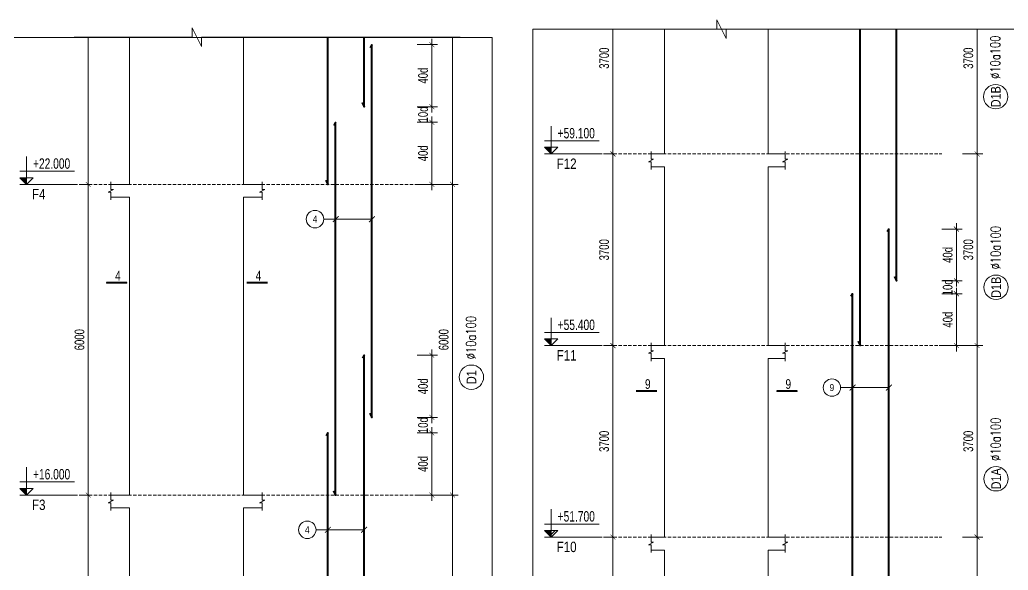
# Model space of a CAD drawing. Header units: millimetres. Extents: x 415878 to 795945, y 85573 to 378758.
# Drawn here: x 685325 to 704398, y 368126 to 378758 of the extents above; entities that cross this region are included whole.
import ezdxf
from ezdxf.enums import TextEntityAlignment as Align
from ezdxf.xclip import XClip

# ---------------------------------------------------------------- set-up
doc = ezdxf.new("R2010")
doc.units = ezdxf.units.MM
doc.linetypes.add('DASHED2', pattern=[9.524999999999999, 6.35, -3.175])
doc.layers.get('0').update_dxf_attribs({"lineweight": 20})
doc.layers.get('Defpoints').update_dxf_attribs({"color": 151, "lineweight": 9})
for name, color, linetype, lineweight in [('NDC_S_ANNO', 7, 'Continuous', 20), ('NDC_S_CONTINUOUS', 3, 'Continuous', 20), ('NDC_S_DIM', 1, 'Continuous', 15), ('NDC_S_ENG TITLE', 3, 'Continuous', 20), ('NDC_S_HATCH MATERIAL', 8, 'Continuous', 13), ('NDC_S_LEADER', 1, 'Continuous', 15), ('NDC_S_REBAR NO.', 7, 'Continuous', 20), ('NDC_S_REBAR NO. BOX', 1, 'Continuous', 9), ('NDC_S_STIRRUP', 4, 'Continuous', 40), ('NDC_S_TEXT SYMBOL', 7, 'Continuous', 20), ('NDC_S_VN TEXT', 7, 'Continuous', 20)]:
    doc.layers.add(name, color=color, linetype=linetype, lineweight=lineweight)
doc.styles.add('NDC_ANNO', font='', dxfattribs={"width": 0.8})
doc.styles.add('NDC_ARIAL', font='arial.ttf', dxfattribs={"width": 0.85})
doc.styles.add('NDC_DIM', font='', dxfattribs={"width": 0.75})
doc.styles.add('NDC_ROMANS', font='romans.shx', dxfattribs={"width": 0.7})
doc.styles.add('NDC_VIE TXT', font='arial.ttf', dxfattribs={"width": 0.8})
doc.styles.get('NDC_ANNO').set_extended_font_data('Dotum')
doc.styles.get('NDC_DIM').set_extended_font_data('Dotum')
doc.dimstyles.new('NDC_dim_75', dxfattribs={"dimscale": 75, "dimtxt": 2.5, "dimasz": 1.5, "dimexe": 1.5, "dimexo": 2.5, "dimgap": 1, "dimtad": 1, "dimdec": 0, "dimzin": 0, "dimdsep": 46, "dimtxsty": 'NDC_DIM', "dimblk": 'DIMMARK', "dimcen": 0.09, "dimdle": 1.2, "dimclrd": 1, "dimclre": 1, "dimclrt": 3, "dimadec": 0, "dimazin": 0, "dimtfac": 1, "dimtdec": 0, "dimtix": 1, "dimtofl": 0, "dimtmove": 0, "dimatfit": 3, "dimfxl": 8, "dimfxlon": 1, "dimtolj": 1, "dimtzin": 0, "dimarcsym": 0})

# ---------------------------------------------------------------- blocks, each defined once
blk = doc.blocks.new('*U25')
at = {"layer": 'NDC_S_ANNO', "color": 0, "linetype": 'ByBlock', "lineweight": -2}
blk.add_line((-4.357142640116527, 0.002997111644365447), (1.000000217026004, 0.002999782974066001), dxfattribs=at)
at = {"layer": 'NDC_S_ANNO', "ltscale": 0.005, "const_width": 0.5}
blk.add_lwpolyline([(1.000000217026004, 0.002999782974066001), (-4.357142640116527, 0.002997111644365447)], dxfattribs=at)
at = {"layer": 'NDC_S_TEXT SYMBOL', "linetype": 'ByBlock', "lineweight": -2, "style": 'NDC_ANNO', "width": 0.8}
blk.add_attdef('DETAIL', text='', height=2.5, dxfattribs=at).set_placement((-0.635006858396082, 1.824862175366434), align=Align.MIDDLE_RIGHT)
blk = doc.blocks.new('*U26')
at = {"layer": 'NDC_S_ANNO', "color": 0, "linetype": 'ByBlock', "lineweight": -2}
blk.add_line((1.000000217026004, 0.002997111644368654), (-4.357142640116527, 0.002999782974062794), dxfattribs=at)
at = {"layer": 'NDC_S_ANNO', "ltscale": 0.005, "const_width": 0.5}
blk.add_lwpolyline([(1.000000217026004, 0.002999782974066001), (-4.357142640116527, 0.002997111644365447)], dxfattribs=at)
at = {"layer": 'NDC_S_TEXT SYMBOL', "linetype": 'ByBlock', "lineweight": -2, "style": 'NDC_ANNO', "width": 0.8}
blk.add_attdef('DETAIL', text='', height=2.5, dxfattribs=at).set_placement((-0.635006858396082, 1.824862175366434), align=Align.MIDDLE_RIGHT)
blk = doc.blocks.new('DIMMARK')
at = {"layer": 'NDC_S_DIM', "color": 1}
blk.add_line((-1.5, 0), (1, 0), dxfattribs=at)
at = {"layer": 'NDC_S_DIM', "color": 2, "const_width": 0.1}
blk.add_lwpolyline([(-0.4242640687119285, -0.4242640687119285), (0.4242640687119285, 0.4242640687119285)], dxfattribs=at)
blk = doc.blocks.new('*D666')
at = {"layer": 'Defpoints', "color": 0, "transparency": 16777216}
for p in [(477507.7895049957, 117329.3984995192), (477726.3942540944, 117329.3984995192), (477726.3942540944, 111329.3984995192)]:
    blk.add_point(p, dxfattribs=at)
at = {"layer": 'NDC_S_HATCH MATERIAL', "color": 1, "lineweight": -2, "transparency": 16777216}
for p, q in [((477538.8942540944, 117329.3984995192), (477395.2895049957, 117329.3984995192)), ((477507.7895049957, 111441.8984995192), (477507.7895049957, 117216.8984995192)), ((477538.8942540944, 111329.3984995192), (477395.2895049957, 111329.3984995192))]:
    blk.add_line(p, q, dxfattribs=at)
at = {"layer": 'NDC_S_HATCH MATERIAL', "color": 1, "lineweight": -2, "transparency": 16777216, "xscale": 112.5, "yscale": 112.5, "zscale": 112.5}
for p, rotation in [((477507.7895049957, 117329.3984995192), 90), ((477507.7895049957, 111329.3984995192), 270)]:
    blk.add_blockref('DIMMARK', p, dxfattribs=dict(at, rotation=rotation))
at = {"layer": 'NDC_S_HATCH MATERIAL', "color": 3, "transparency": 16777216, "insert": (477339.0395049957, 114329.3984995193), "char_height": 187.5, "attachment_point": 5, "rotation": 90, "style": 'NDC_DIM'}
blk.add_mtext('\\A1;6000', dxfattribs=at)
blk = doc.blocks.new('*D667')
at = {"layer": 'Defpoints', "color": 0, "transparency": 16777216}
for p in [(477507.7895049959, 123329.3984995192), (477726.3942540947, 123329.3984995192), (477726.3942540944, 117329.3984995192)]:
    blk.add_point(p, dxfattribs=at)
at = {"layer": 'NDC_S_HATCH MATERIAL', "color": 1, "lineweight": -2, "transparency": 16777216}
for p, q in [((477538.8942540947, 123329.3984995192), (477395.2895049959, 123329.3984995192)), ((477507.7895049959, 117441.8984995192), (477507.7895049959, 123216.8984995192)), ((477538.8942540944, 117329.3984995192), (477395.2895049959, 117329.3984995192))]:
    blk.add_line(p, q, dxfattribs=at)
at = {"layer": 'NDC_S_HATCH MATERIAL', "color": 1, "lineweight": -2, "transparency": 16777216, "xscale": 112.5, "yscale": 112.5, "zscale": 112.5}
for p, rotation in [((477507.7895049959, 123329.3984995192), 90), ((477507.7895049959, 117329.3984995192), 270)]:
    blk.add_blockref('DIMMARK', p, dxfattribs=dict(at, rotation=rotation))
at = {"layer": 'NDC_S_HATCH MATERIAL', "color": 3, "transparency": 16777216, "insert": (477339.0395049959, 120329.3984995193), "char_height": 187.5, "attachment_point": 5, "rotation": 90, "style": 'NDC_DIM'}
blk.add_mtext('\\A1;6000', dxfattribs=at)
blk = doc.blocks.new('*D668')
at = {"layer": 'Defpoints', "color": 0, "transparency": 16777216}
for p in [(477507.7895049962, 131029.3984995191), (477726.3942540949, 131029.3984995191), (477726.3942540947, 123329.3984995192)]:
    blk.add_point(p, dxfattribs=at)
at = {"layer": 'NDC_S_HATCH MATERIAL', "color": 1, "lineweight": -2, "transparency": 16777216}
for p, q in [((477538.8942540949, 131029.3984995191), (477395.2895049962, 131029.3984995191)), ((477507.7895049962, 123441.8984995192), (477507.7895049962, 130916.8984995191)), ((477538.8942540947, 123329.3984995192), (477395.2895049962, 123329.3984995192))]:
    blk.add_line(p, q, dxfattribs=at)
at = {"layer": 'NDC_S_HATCH MATERIAL', "color": 1, "lineweight": -2, "transparency": 16777216, "xscale": 112.5, "yscale": 112.5, "zscale": 112.5}
for p, rotation in [((477507.7895049962, 131029.3984995191), 90), ((477507.7895049962, 123329.3984995192), 270)]:
    blk.add_blockref('DIMMARK', p, dxfattribs=dict(at, rotation=rotation))
at = {"layer": 'NDC_S_HATCH MATERIAL', "color": 3, "transparency": 16777216, "insert": (477339.0395049962, 127179.3984995192), "char_height": 187.5, "attachment_point": 5, "rotation": 90, "style": 'NDC_DIM'}
blk.add_mtext('\\A1;7700', dxfattribs=at)
blk = doc.blocks.new('*D673')
at = {"layer": 'Defpoints', "color": 0, "transparency": 16777216}
for p in [(477507.7895049969, 153029.3984995191), (477739.352542142, 153029.3984995191), (477904.1613285603, 149329.3984995191)]:
    blk.add_point(p, dxfattribs=at)
at = {"layer": 'NDC_S_HATCH MATERIAL', "color": 1, "lineweight": -2, "transparency": 16777216}
for p, q in [((477551.852542142, 153029.3984995191), (477395.2895049969, 153029.3984995191)), ((477507.7895049969, 149441.8984995191), (477507.7895049969, 152916.8984995191)), ((477716.6613285603, 149329.3984995191), (477395.2895049969, 149329.3984995191))]:
    blk.add_line(p, q, dxfattribs=at)
at = {"layer": 'NDC_S_HATCH MATERIAL', "color": 1, "lineweight": -2, "transparency": 16777216, "xscale": 112.5, "yscale": 112.5, "zscale": 112.5}
for p, rotation in [((477507.7895049969, 153029.3984995191), 90), ((477507.7895049969, 149329.3984995191), 270)]:
    blk.add_blockref('DIMMARK', p, dxfattribs=dict(at, rotation=rotation))
at = {"layer": 'NDC_S_HATCH MATERIAL', "color": 3, "transparency": 16777216, "insert": (477339.0395049968, 151179.3984995192), "char_height": 187.5, "attachment_point": 5, "rotation": 90, "style": 'NDC_DIM'}
blk.add_mtext('\\A1;3700', dxfattribs=at)
blk = doc.blocks.new('*D674')
at = {"layer": 'Defpoints', "color": 0, "transparency": 16777216}
for p in [(477507.7895049971, 156729.3984995191), (477739.3525421419, 156729.3984995191), (477739.352542142, 153029.3984995191)]:
    blk.add_point(p, dxfattribs=at)
at = {"layer": 'NDC_S_HATCH MATERIAL', "color": 1, "lineweight": -2, "transparency": 16777216}
for p, q in [((477551.8525421419, 156729.3984995191), (477395.2895049971, 156729.3984995191)), ((477507.7895049971, 153141.8984995191), (477507.7895049971, 156616.8984995191)), ((477551.852542142, 153029.3984995191), (477395.2895049971, 153029.3984995191))]:
    blk.add_line(p, q, dxfattribs=at)
at = {"layer": 'NDC_S_HATCH MATERIAL', "color": 1, "lineweight": -2, "transparency": 16777216, "xscale": 112.5, "yscale": 112.5, "zscale": 112.5}
for p, rotation in [((477507.7895049971, 156729.3984995191), 90), ((477507.7895049971, 153029.3984995191), 270)]:
    blk.add_blockref('DIMMARK', p, dxfattribs=dict(at, rotation=rotation))
at = {"layer": 'NDC_S_HATCH MATERIAL', "color": 3, "transparency": 16777216, "insert": (477339.039504997, 154879.3984995192), "char_height": 187.5, "attachment_point": 5, "rotation": 90, "style": 'NDC_DIM'}
blk.add_mtext('\\A1;3700', dxfattribs=at)
blk = doc.blocks.new('*D675')
at = {"layer": 'Defpoints', "color": 0, "transparency": 16777216}
for p in [(477507.7895049973, 160429.3984995191), (477739.3525421419, 160429.3984995191), (477739.3525421419, 156729.3984995191)]:
    blk.add_point(p, dxfattribs=at)
at = {"layer": 'NDC_S_HATCH MATERIAL', "color": 1, "lineweight": -2, "transparency": 16777216}
for p, q in [((477551.8525421419, 160429.3984995191), (477395.2895049973, 160429.3984995191)), ((477507.7895049973, 156841.8984995191), (477507.7895049973, 160316.8984995191)), ((477551.8525421419, 156729.3984995191), (477395.2895049973, 156729.3984995191))]:
    blk.add_line(p, q, dxfattribs=at)
at = {"layer": 'NDC_S_HATCH MATERIAL', "color": 1, "lineweight": -2, "transparency": 16777216, "xscale": 112.5, "yscale": 112.5, "zscale": 112.5}
for p, rotation in [((477507.7895049973, 160429.3984995191), 90), ((477507.7895049973, 156729.3984995191), 270)]:
    blk.add_blockref('DIMMARK', p, dxfattribs=dict(at, rotation=rotation))
at = {"layer": 'NDC_S_HATCH MATERIAL', "color": 3, "transparency": 16777216, "insert": (477339.0395049973, 158579.3984995192), "char_height": 187.5, "attachment_point": 5, "rotation": 90, "style": 'NDC_DIM'}
blk.add_mtext('\\A1;3700', dxfattribs=at)
blk = doc.blocks.new('*D676')
at = {"layer": 'Defpoints', "color": 0, "transparency": 16777216}
for p in [(477507.7895049975, 164129.3984995191), (477739.3525421419, 164129.3984995191), (477739.3525421419, 160429.3984995191)]:
    blk.add_point(p, dxfattribs=at)
at = {"layer": 'NDC_S_HATCH MATERIAL', "color": 1, "lineweight": -2, "transparency": 16777216}
for p, q in [((477551.8525421419, 164129.3984995191), (477395.2895049975, 164129.3984995191)), ((477507.7895049975, 160541.8984995191), (477507.7895049975, 164016.8984995191)), ((477551.8525421419, 160429.3984995191), (477395.2895049975, 160429.3984995191))]:
    blk.add_line(p, q, dxfattribs=at)
at = {"layer": 'NDC_S_HATCH MATERIAL', "color": 1, "lineweight": -2, "transparency": 16777216, "xscale": 112.5, "yscale": 112.5, "zscale": 112.5}
for p, rotation in [((477507.7895049975, 164129.3984995191), 90), ((477507.7895049975, 160429.3984995191), 270)]:
    blk.add_blockref('DIMMARK', p, dxfattribs=dict(at, rotation=rotation))
at = {"layer": 'NDC_S_HATCH MATERIAL', "color": 3, "transparency": 16777216, "insert": (477339.0395049975, 162279.3984995192), "char_height": 187.5, "attachment_point": 5, "rotation": 90, "style": 'NDC_DIM'}
blk.add_mtext('\\A1;3700', dxfattribs=at)
blk = doc.blocks.new('*D710')
at = {"layer": 'Defpoints', "color": 0, "transparency": 16777216}
for p in [(480502.9054952622, 118529.3984995189), (484136.9681330851, 118529.3984995189), (480502.9054952622, 117329.3984995189)]:
    blk.add_point(p, dxfattribs=at)
at = {"layer": 'NDC_S_HATCH MATERIAL', "color": 1, "lineweight": -2, "transparency": 16777216}
for p, q in [((483855.7181330851, 118529.3984995189), (484249.4681330851, 118529.3984995189)), ((484136.9681330851, 117441.8984995189), (484136.9681330851, 118416.8984995189)), ((483855.7181330851, 117329.3984995189), (484249.4681330851, 117329.3984995189))]:
    blk.add_line(p, q, dxfattribs=at)
at = {"layer": 'NDC_S_HATCH MATERIAL', "color": 1, "lineweight": -2, "transparency": 16777216, "xscale": 112.5, "yscale": 112.5, "zscale": 112.5}
for p, rotation in [((484136.9681330851, 118529.3984995189), 90), ((484136.9681330851, 117329.3984995189), 270)]:
    blk.add_blockref('DIMMARK', p, dxfattribs=dict(at, rotation=rotation))
at = {"layer": 'NDC_S_HATCH MATERIAL', "color": 3, "transparency": 16777216, "insert": (483968.2181330851, 117929.398499519), "char_height": 187.5, "attachment_point": 5, "rotation": 90, "style": 'NDC_DIM'}
blk.add_mtext('\\A1;\\A1;40d', dxfattribs=at)
blk = doc.blocks.new('*D711')
at = {"layer": 'Defpoints', "color": 0, "transparency": 16777216}
for p in [(480502.9054952622, 118829.3984995189), (484136.9681330853, 118829.3984995189), (480502.9054952622, 118529.3984995189)]:
    blk.add_point(p, dxfattribs=at)
at = {"layer": 'NDC_S_HATCH MATERIAL', "color": 1, "lineweight": -2, "transparency": 16777216}
for p, q in [((484136.9681330853, 118941.8984995189), (484136.9681330853, 119054.3984995189)), ((483855.7181330853, 118829.3984995189), (484249.4681330853, 118829.3984995189)), ((483855.7181330853, 118529.3984995189), (484249.4681330853, 118529.3984995189)), ((484136.9681330853, 118416.8984995189), (484136.9681330853, 118304.3984995189))]:
    blk.add_line(p, q, dxfattribs=at)
at = {"layer": 'NDC_S_HATCH MATERIAL', "color": 1, "lineweight": -2, "transparency": 16777216, "xscale": 112.5, "yscale": 112.5, "zscale": 112.5}
for p, rotation in [((484136.9681330853, 118829.3984995189), 270), ((484136.9681330853, 118529.3984995189), 90)]:
    blk.add_blockref('DIMMARK', p, dxfattribs=dict(at, rotation=rotation))
at = {"layer": 'NDC_S_HATCH MATERIAL', "color": 3, "transparency": 16777216, "insert": (483968.2181330853, 118679.398499519), "char_height": 187.5, "attachment_point": 5, "rotation": 90, "style": 'NDC_DIM'}
blk.add_mtext('\\A1;\\A1;10d', dxfattribs=at)
blk = doc.blocks.new('*D712')
at = {"layer": 'Defpoints', "color": 0, "transparency": 16777216}
for p in [(480502.9054952622, 120029.3984995189), (484136.9681330856, 120029.3984995189), (480502.9054952622, 118829.3984995189)]:
    blk.add_point(p, dxfattribs=at)
at = {"layer": 'NDC_S_HATCH MATERIAL', "color": 1, "lineweight": -2, "transparency": 16777216}
for p, q in [((483855.7181330856, 120029.3984995189), (484249.4681330856, 120029.3984995189)), ((484136.9681330856, 118941.8984995189), (484136.9681330856, 119916.8984995189)), ((483855.7181330856, 118829.3984995189), (484249.4681330856, 118829.3984995189))]:
    blk.add_line(p, q, dxfattribs=at)
at = {"layer": 'NDC_S_HATCH MATERIAL', "color": 1, "lineweight": -2, "transparency": 16777216, "xscale": 112.5, "yscale": 112.5, "zscale": 112.5}
for p, rotation in [((484136.9681330856, 120029.3984995189), 90), ((484136.9681330856, 118829.3984995189), 270)]:
    blk.add_blockref('DIMMARK', p, dxfattribs=dict(at, rotation=rotation))
at = {"layer": 'NDC_S_HATCH MATERIAL', "color": 3, "transparency": 16777216, "insert": (483968.2181330856, 119429.398499519), "char_height": 187.5, "attachment_point": 5, "rotation": 90, "style": 'NDC_DIM'}
blk.add_mtext('\\A1;\\A1;40d', dxfattribs=at)
blk = doc.blocks.new('*D713')
at = {"layer": 'Defpoints', "color": 0, "transparency": 16777216}
for p in [(480502.9054952622, 124529.3984995189), (484136.968133086, 124529.3984995189), (480502.9054952622, 123329.3984995191)]:
    blk.add_point(p, dxfattribs=at)
at = {"layer": 'NDC_S_HATCH MATERIAL', "color": 1, "lineweight": -2, "transparency": 16777216}
for p, q in [((483855.718133086, 124529.3984995189), (484249.468133086, 124529.3984995189)), ((484136.968133086, 123441.8984995191), (484136.968133086, 124416.8984995189)), ((483855.718133086, 123329.3984995191), (484249.468133086, 123329.3984995191))]:
    blk.add_line(p, q, dxfattribs=at)
at = {"layer": 'NDC_S_HATCH MATERIAL', "color": 1, "lineweight": -2, "transparency": 16777216, "xscale": 112.5, "yscale": 112.5, "zscale": 112.5}
for p, rotation in [((484136.968133086, 124529.3984995189), 90), ((484136.968133086, 123329.3984995191), 270)]:
    blk.add_blockref('DIMMARK', p, dxfattribs=dict(at, rotation=rotation))
at = {"layer": 'NDC_S_HATCH MATERIAL', "color": 3, "transparency": 16777216, "insert": (483968.218133086, 123929.3984995191), "char_height": 187.5, "attachment_point": 5, "rotation": 90, "style": 'NDC_DIM'}
blk.add_mtext('\\A1;\\A1;40d', dxfattribs=at)
blk = doc.blocks.new('*D714')
at = {"layer": 'Defpoints', "color": 0, "transparency": 16777216}
for p in [(480502.9054952622, 124829.3984995189), (484136.9681330863, 124829.3984995189), (480502.9054952622, 124529.3984995189)]:
    blk.add_point(p, dxfattribs=at)
at = {"layer": 'NDC_S_HATCH MATERIAL', "color": 1, "lineweight": -2, "transparency": 16777216}
for p, q in [((484136.9681330863, 124941.8984995189), (484136.9681330863, 125054.3984995189)), ((483855.7181330863, 124829.3984995189), (484249.4681330863, 124829.3984995189)), ((483855.7181330863, 124529.3984995189), (484249.4681330863, 124529.3984995189)), ((484136.9681330863, 124416.8984995189), (484136.9681330863, 124304.3984995189))]:
    blk.add_line(p, q, dxfattribs=at)
at = {"layer": 'NDC_S_HATCH MATERIAL', "color": 1, "lineweight": -2, "transparency": 16777216, "xscale": 112.5, "yscale": 112.5, "zscale": 112.5}
for p, rotation in [((484136.9681330863, 124829.3984995189), 270), ((484136.9681330863, 124529.3984995189), 90)]:
    blk.add_blockref('DIMMARK', p, dxfattribs=dict(at, rotation=rotation))
at = {"layer": 'NDC_S_HATCH MATERIAL', "color": 3, "transparency": 16777216, "insert": (483968.2181330863, 124679.398499519), "char_height": 187.5, "attachment_point": 5, "rotation": 90, "style": 'NDC_DIM'}
blk.add_mtext('\\A1;\\A1;10d', dxfattribs=at)
blk = doc.blocks.new('*D715')
at = {"layer": 'Defpoints', "color": 0, "transparency": 16777216}
for p in [(480502.9054952622, 126029.3984995189), (484136.9681330865, 126029.3984995189), (480502.9054952622, 124829.3984995189)]:
    blk.add_point(p, dxfattribs=at)
at = {"layer": 'NDC_S_HATCH MATERIAL', "color": 1, "lineweight": -2, "transparency": 16777216}
for p, q in [((483855.7181330865, 126029.3984995189), (484249.4681330865, 126029.3984995189)), ((484136.9681330865, 124941.8984995189), (484136.9681330865, 125916.8984995189)), ((483855.7181330865, 124829.3984995189), (484249.4681330865, 124829.3984995189))]:
    blk.add_line(p, q, dxfattribs=at)
at = {"layer": 'NDC_S_HATCH MATERIAL', "color": 1, "lineweight": -2, "transparency": 16777216, "xscale": 112.5, "yscale": 112.5, "zscale": 112.5}
for p, rotation in [((484136.9681330865, 126029.3984995189), 90), ((484136.9681330865, 124829.3984995189), 270)]:
    blk.add_blockref('DIMMARK', p, dxfattribs=dict(at, rotation=rotation))
at = {"layer": 'NDC_S_HATCH MATERIAL', "color": 3, "transparency": 16777216, "insert": (483968.2181330865, 125429.398499519), "char_height": 187.5, "attachment_point": 5, "rotation": 90, "style": 'NDC_DIM'}
blk.add_mtext('\\A1;\\A1;40d', dxfattribs=at)
blk = doc.blocks.new('*D731')
at = {"layer": 'Defpoints', "color": 0, "transparency": 16777216}
for p in [(480502.9054952622, 157729.3984995189), (484136.9681330912, 157729.3984995189), (480502.9054952622, 156729.3984995191)]:
    blk.add_point(p, dxfattribs=at)
at = {"layer": 'NDC_S_HATCH MATERIAL', "color": 1, "lineweight": -2, "transparency": 16777216}
for p, q in [((483855.7181330912, 157729.3984995189), (484249.4681330912, 157729.3984995189)), ((484136.9681330912, 156841.8984995191), (484136.9681330912, 157616.8984995189)), ((483855.7181330912, 156729.3984995191), (484249.4681330912, 156729.3984995191))]:
    blk.add_line(p, q, dxfattribs=at)
at = {"layer": 'NDC_S_HATCH MATERIAL', "color": 1, "lineweight": -2, "transparency": 16777216, "xscale": 112.5, "yscale": 112.5, "zscale": 112.5}
for p, rotation in [((484136.9681330912, 157729.3984995189), 90), ((484136.9681330912, 156729.3984995191), 270)]:
    blk.add_blockref('DIMMARK', p, dxfattribs=dict(at, rotation=rotation))
at = {"layer": 'NDC_S_HATCH MATERIAL', "color": 3, "transparency": 16777216, "insert": (483968.2181330911, 157229.3984995191), "char_height": 187.5, "attachment_point": 5, "rotation": 90, "style": 'NDC_DIM'}
blk.add_mtext('\\A1;\\A1;40d', dxfattribs=at)
blk = doc.blocks.new('*D732')
at = {"layer": 'Defpoints', "color": 0, "transparency": 16777216}
for p in [(480502.9054952622, 157979.3984995189), (484136.9681330916, 157979.3984995189), (480502.9054952622, 157729.3984995189)]:
    blk.add_point(p, dxfattribs=at)
at = {"layer": 'NDC_S_HATCH MATERIAL', "color": 1, "lineweight": -2, "transparency": 16777216}
for p, q in [((484136.9681330916, 158091.8984995189), (484136.9681330916, 158204.3984995189)), ((483855.7181330916, 157979.3984995189), (484249.4681330916, 157979.3984995189)), ((483855.7181330916, 157729.3984995189), (484249.4681330916, 157729.3984995189)), ((484136.9681330916, 157616.8984995189), (484136.9681330916, 157504.3984995189))]:
    blk.add_line(p, q, dxfattribs=at)
at = {"layer": 'NDC_S_HATCH MATERIAL', "color": 1, "lineweight": -2, "transparency": 16777216, "xscale": 112.5, "yscale": 112.5, "zscale": 112.5}
for p, rotation in [((484136.9681330916, 157979.3984995189), 270), ((484136.9681330916, 157729.3984995189), 90)]:
    blk.add_blockref('DIMMARK', p, dxfattribs=dict(at, rotation=rotation))
at = {"layer": 'NDC_S_HATCH MATERIAL', "color": 3, "transparency": 16777216, "insert": (483968.2181330916, 157854.398499519), "char_height": 187.5, "attachment_point": 5, "rotation": 90, "style": 'NDC_DIM'}
blk.add_mtext('\\A1;\\A1;10d', dxfattribs=at)
blk = doc.blocks.new('*D733')
at = {"layer": 'Defpoints', "color": 0, "transparency": 16777216}
for p in [(480502.9054952622, 158979.3984995189), (484136.9681330921, 158979.3984995189), (480502.9054952622, 157979.3984995189)]:
    blk.add_point(p, dxfattribs=at)
at = {"layer": 'NDC_S_HATCH MATERIAL', "color": 1, "lineweight": -2, "transparency": 16777216}
for p, q in [((483855.7181330921, 158979.3984995189), (484249.4681330921, 158979.3984995189)), ((484136.9681330921, 158091.8984995189), (484136.9681330921, 158866.8984995189)), ((483855.7181330921, 157979.3984995189), (484249.4681330921, 157979.3984995189))]:
    blk.add_line(p, q, dxfattribs=at)
at = {"layer": 'NDC_S_HATCH MATERIAL', "color": 1, "lineweight": -2, "transparency": 16777216, "xscale": 112.5, "yscale": 112.5, "zscale": 112.5}
for p, rotation in [((484136.9681330921, 158979.3984995189), 90), ((484136.9681330921, 157979.3984995189), 270)]:
    blk.add_blockref('DIMMARK', p, dxfattribs=dict(at, rotation=rotation))
at = {"layer": 'NDC_S_HATCH MATERIAL', "color": 3, "transparency": 16777216, "insert": (483968.218133092, 158479.398499519), "char_height": 187.5, "attachment_point": 5, "rotation": 90, "style": 'NDC_DIM'}
blk.add_mtext('\\A1;\\A1;40d', dxfattribs=at)
blk = doc.blocks.new('*D771')
at = {"layer": 'Defpoints', "color": 0, "transparency": 16777216}
for p in [(480502.9054952622, 117329.3984995191), (484535.3505426085, 117329.3984995191), (480502.9054952622, 111329.3984995192)]:
    blk.add_point(p, dxfattribs=at)
at = {"layer": 'NDC_S_VN TEXT', "color": 1, "lineweight": -2, "transparency": 16777216}
for p, q in [((484254.1005426085, 117329.3984995191), (484647.8505426085, 117329.3984995191)), ((484535.3505426085, 111441.8984995192), (484535.3505426085, 117216.8984995191)), ((484254.1005426085, 111329.3984995192), (484647.8505426085, 111329.3984995192))]:
    blk.add_line(p, q, dxfattribs=at)
at = {"layer": 'NDC_S_VN TEXT', "color": 1, "lineweight": -2, "transparency": 16777216, "xscale": 112.5, "yscale": 112.5, "zscale": 112.5}
for p, rotation in [((484535.3505426085, 117329.3984995191), 90), ((484535.3505426085, 111329.3984995192), 270)]:
    blk.add_blockref('DIMMARK', p, dxfattribs=dict(at, rotation=rotation))
at = {"layer": 'NDC_S_VN TEXT', "color": 3, "transparency": 16777216, "insert": (484366.6005426085, 114329.3984995192), "char_height": 187.5, "attachment_point": 5, "rotation": 90, "style": 'NDC_DIM'}
blk.add_mtext('\\A1;6000', dxfattribs=at)
blk = doc.blocks.new('*D772')
at = {"layer": 'Defpoints', "color": 0, "transparency": 16777216}
for p in [(480502.9054952622, 123329.3984995191), (484535.3505426088, 123329.3984995191), (480502.9054952622, 117329.3984995191)]:
    blk.add_point(p, dxfattribs=at)
at = {"layer": 'NDC_S_VN TEXT', "color": 1, "lineweight": -2, "transparency": 16777216}
for p, q in [((484254.1005426088, 123329.3984995191), (484647.8505426088, 123329.3984995191)), ((484535.3505426088, 117441.8984995191), (484535.3505426088, 123216.8984995191)), ((484254.1005426088, 117329.3984995191), (484647.8505426088, 117329.3984995191))]:
    blk.add_line(p, q, dxfattribs=at)
at = {"layer": 'NDC_S_VN TEXT', "color": 1, "lineweight": -2, "transparency": 16777216, "xscale": 112.5, "yscale": 112.5, "zscale": 112.5}
for p, rotation in [((484535.3505426088, 123329.3984995191), 90), ((484535.3505426088, 117329.3984995191), 270)]:
    blk.add_blockref('DIMMARK', p, dxfattribs=dict(at, rotation=rotation))
at = {"layer": 'NDC_S_VN TEXT', "color": 3, "transparency": 16777216, "insert": (484366.6005426088, 120329.3984995191), "char_height": 187.5, "attachment_point": 5, "rotation": 90, "style": 'NDC_DIM'}
blk.add_mtext('\\A1;6000', dxfattribs=at)
blk = doc.blocks.new('*D773')
at = {"layer": 'Defpoints', "color": 0, "transparency": 16777216}
for p in [(480502.9054952622, 131029.3984995191), (484535.350542609, 131029.3984995191), (480502.9054952622, 123329.3984995191)]:
    blk.add_point(p, dxfattribs=at)
at = {"layer": 'NDC_S_VN TEXT', "color": 1, "lineweight": -2, "transparency": 16777216}
for p, q in [((484254.100542609, 131029.3984995191), (484647.850542609, 131029.3984995191)), ((484535.350542609, 123441.8984995191), (484535.350542609, 130916.8984995191)), ((484254.100542609, 123329.3984995191), (484647.850542609, 123329.3984995191))]:
    blk.add_line(p, q, dxfattribs=at)
at = {"layer": 'NDC_S_VN TEXT', "color": 1, "lineweight": -2, "transparency": 16777216, "xscale": 112.5, "yscale": 112.5, "zscale": 112.5}
for p, rotation in [((484535.350542609, 131029.3984995191), 90), ((484535.350542609, 123329.3984995191), 270)]:
    blk.add_blockref('DIMMARK', p, dxfattribs=dict(at, rotation=rotation))
at = {"layer": 'NDC_S_VN TEXT', "color": 3, "transparency": 16777216, "insert": (484366.600542609, 127179.3984995191), "char_height": 187.5, "attachment_point": 5, "rotation": 90, "style": 'NDC_DIM'}
blk.add_mtext('\\A1;7700', dxfattribs=at)
blk = doc.blocks.new('*D778')
at = {"layer": 'Defpoints', "color": 0, "transparency": 16777216}
for p in [(480502.9054952622, 153029.3984995191), (484535.3505426102, 153029.3984995191), (480502.9054952622, 149329.3984995191)]:
    blk.add_point(p, dxfattribs=at)
at = {"layer": 'NDC_S_VN TEXT', "color": 1, "lineweight": -2, "transparency": 16777216}
for p, q in [((484254.1005426102, 153029.3984995191), (484647.8505426102, 153029.3984995191)), ((484535.3505426102, 149441.8984995191), (484535.3505426102, 152916.8984995191)), ((484254.1005426102, 149329.3984995191), (484647.8505426102, 149329.3984995191))]:
    blk.add_line(p, q, dxfattribs=at)
at = {"layer": 'NDC_S_VN TEXT', "color": 1, "lineweight": -2, "transparency": 16777216, "xscale": 112.5, "yscale": 112.5, "zscale": 112.5}
for p, rotation in [((484535.3505426102, 153029.3984995191), 90), ((484535.3505426102, 149329.3984995191), 270)]:
    blk.add_blockref('DIMMARK', p, dxfattribs=dict(at, rotation=rotation))
at = {"layer": 'NDC_S_VN TEXT', "color": 3, "transparency": 16777216, "insert": (484366.6005426101, 151179.3984995192), "char_height": 187.5, "attachment_point": 5, "rotation": 90, "style": 'NDC_DIM'}
blk.add_mtext('\\A1;3700', dxfattribs=at)
blk = doc.blocks.new('*D779')
at = {"layer": 'Defpoints', "color": 0, "transparency": 16777216}
for p in [(480502.9054952622, 156729.3984995191), (484535.3505426104, 156729.3984995191), (480502.9054952622, 153029.3984995191)]:
    blk.add_point(p, dxfattribs=at)
at = {"layer": 'NDC_S_VN TEXT', "color": 1, "lineweight": -2, "transparency": 16777216}
for p, q in [((484254.1005426104, 156729.3984995191), (484647.8505426104, 156729.3984995191)), ((484535.3505426104, 153141.8984995191), (484535.3505426104, 156616.8984995191)), ((484254.1005426104, 153029.3984995191), (484647.8505426104, 153029.3984995191))]:
    blk.add_line(p, q, dxfattribs=at)
at = {"layer": 'NDC_S_VN TEXT', "color": 1, "lineweight": -2, "transparency": 16777216, "xscale": 112.5, "yscale": 112.5, "zscale": 112.5}
for p, rotation in [((484535.3505426104, 156729.3984995191), 90), ((484535.3505426104, 153029.3984995191), 270)]:
    blk.add_blockref('DIMMARK', p, dxfattribs=dict(at, rotation=rotation))
at = {"layer": 'NDC_S_VN TEXT', "color": 3, "transparency": 16777216, "insert": (484366.6005426103, 154879.3984995192), "char_height": 187.5, "attachment_point": 5, "rotation": 90, "style": 'NDC_DIM'}
blk.add_mtext('\\A1;3700', dxfattribs=at)
blk = doc.blocks.new('*D780')
at = {"layer": 'Defpoints', "color": 0, "transparency": 16777216}
for p in [(480502.9054952622, 160429.3984995192), (484535.3505426106, 160429.3984995192), (480502.9054952622, 156729.3984995191)]:
    blk.add_point(p, dxfattribs=at)
at = {"layer": 'NDC_S_VN TEXT', "color": 1, "lineweight": -2, "transparency": 16777216}
for p, q in [((484254.1005426106, 160429.3984995192), (484647.8505426106, 160429.3984995192)), ((484535.3505426106, 156841.8984995191), (484535.3505426106, 160316.8984995192)), ((484254.1005426106, 156729.3984995191), (484647.8505426106, 156729.3984995191))]:
    blk.add_line(p, q, dxfattribs=at)
at = {"layer": 'NDC_S_VN TEXT', "color": 1, "lineweight": -2, "transparency": 16777216, "xscale": 112.5, "yscale": 112.5, "zscale": 112.5}
for p, rotation in [((484535.3505426106, 160429.3984995192), 90), ((484535.3505426106, 156729.3984995191), 270)]:
    blk.add_blockref('DIMMARK', p, dxfattribs=dict(at, rotation=rotation))
at = {"layer": 'NDC_S_VN TEXT', "color": 3, "transparency": 16777216, "insert": (484366.6005426106, 158579.3984995192), "char_height": 187.5, "attachment_point": 5, "rotation": 90, "style": 'NDC_DIM'}
blk.add_mtext('\\A1;3700', dxfattribs=at)
blk = doc.blocks.new('*D781')
at = {"layer": 'Defpoints', "color": 0, "transparency": 16777216}
for p in [(480502.9054952622, 164129.3984995191), (484535.3505426109, 164129.3984995191), (480502.9054952622, 160429.3984995192)]:
    blk.add_point(p, dxfattribs=at)
at = {"layer": 'NDC_S_VN TEXT', "color": 1, "lineweight": -2, "transparency": 16777216}
for p, q in [((484254.1005426109, 164129.3984995191), (484647.8505426109, 164129.3984995191)), ((484535.3505426109, 160541.8984995192), (484535.3505426109, 164016.8984995191)), ((484254.1005426109, 160429.3984995192), (484647.8505426109, 160429.3984995192))]:
    blk.add_line(p, q, dxfattribs=at)
at = {"layer": 'NDC_S_VN TEXT', "color": 1, "lineweight": -2, "transparency": 16777216, "xscale": 112.5, "yscale": 112.5, "zscale": 112.5}
for p, rotation in [((484535.3505426109, 164129.3984995191), 90), ((484535.3505426109, 160429.3984995192), 270)]:
    blk.add_blockref('DIMMARK', p, dxfattribs=dict(at, rotation=rotation))
at = {"layer": 'NDC_S_VN TEXT', "color": 3, "transparency": 16777216, "insert": (484366.6005426108, 162279.3984995192), "char_height": 187.5, "attachment_point": 5, "rotation": 90, "style": 'NDC_DIM'}
blk.add_mtext('\\A1;3700', dxfattribs=at)
blk = doc.blocks.new('CD')
at = {"layer": 'NDC_S_ANNO'}
blk.add_hatch(color=3, dxfattribs=at).paths.add_polyline_path([(5.820766091346741e-10, 159.6954857552046), (-161.2010908627417, 159.6954857552046), (5.820766091346741e-10, -5.529727786779404e-10)])
at = {"layer": 'NDC_S_ANNO', "ltscale": 50}
h = blk.add_hatch(dxfattribs=at)
h.set_pattern_fill('ANSI31', color=256, scale=140.6250541793833, style=0)
h.set_pattern_definition([(45, (5.820766091346741e-10, 0), (-315.7122508925224, 315.7122508925224), [])])
h.paths.add_polyline_path([(5.820766091346741e-10, 159.6954857552046), (5.820766091346741e-10, -5.529727786779404e-10), (161.2010908930097, 159.6954857552046)])
for p, q in [((-159.2704896852956, 314.0833880473947), (1146.947077315999, 314.0833880473947)), ((1156.125648126763, 0), (-163.8695725132129, 0))]:
    blk.add_line(p, q, dxfattribs=at)
for points in [[(5.820766091346741e-10, 669.4950748638657), (5.820766091346741e-10, -5.529727786779404e-10)], [(5.820766091346741e-10, -5.529727786779404e-10), (-161.2010908627417, 159.6954857552046), (5.820766091346741e-10, 159.6954857552046)], [(5.820766091346741e-10, -5.529727786779404e-10), (161.2010908930097, 159.6954857552046), (5.820766091346741e-10, 159.6954857552046)]]:
    blk.add_lwpolyline(points, dxfattribs=at)
at = {"layer": 'NDC_S_TEXT SYMBOL', "color": 3, "style": 'NDC_DIM', "width": 0.7}
blk.add_attdef('COT', (153.9534816145897, 374.6377722059842), '', height=250, dxfattribs=at)
blk = doc.blocks.new('MATDUNGCOTC5')
at = {"layer": 'NDC_S_CONTINUOUS'}
for points in [[(478242.9054952622, 160429.3984995191), (478502.9054952622, 160429.3984995191), (478502.9054952622, 163879.3984995191), (478242.9054952622, 163879.3984995191)], [(480832.9054952622, 160429.3984995191), (480502.9054952622, 160429.3984995191), (480502.9054952622, 163879.3984995191), (480832.9054952622, 163879.3984995191)], [(478242.9054952622, 156729.3984995191), (478502.9054952622, 156729.3984995191), (478502.9054952622, 160179.3984995191), (478242.9054952622, 160179.3984995191)], [(480832.9054952622, 156729.3984995191), (480502.9054952622, 156729.3984995191), (480502.9054952622, 160179.3984995191), (480832.9054952622, 160179.3984995191)], [(478242.9054952622, 153029.3984995191), (478502.9054952622, 153029.3984995191), (478502.9054952622, 156479.3984995191), (478242.9054952622, 156479.3984995191)], [(480832.9054952622, 153029.3984995191), (480502.9054952622, 153029.3984995191), (480502.9054952622, 156479.3984995191), (480832.9054952622, 156479.3984995191)], [(478242.9054952622, 149329.3984995191), (478502.9054952622, 149329.3984995191), (478502.9054952622, 152779.3984995191), (478242.9054952622, 152779.3984995191)], [(480962.9054952622, 149329.3984995191), (480502.9054952622, 149329.3984995191), (480502.9054952622, 152779.3984995191), (480832.9054952622, 152779.3984995191)], [(477942.9054952622, 123329.3984995191), (478302.9054952622, 123329.3984995191), (478302.9054952622, 130779.3984995191), (478042.9054952622, 130779.3984995191)], [(480862.9054952622, 123329.3984995191), (480502.9054952622, 123329.3984995191), (480502.9054952622, 130779.3984995191), (480862.9054952622, 130779.3984995191)], [(477942.9054952622, 117329.3984995191), (478302.9054952622, 117329.3984995191), (478302.9054952622, 123079.3984995191), (477942.9054952622, 123079.3984995191)], [(480862.9054952622, 117329.3984995191), (480502.9054952622, 117329.3984995191), (480502.9054952622, 123079.3984995191), (480862.9054952622, 123079.3984995191)], [(477942.9054952622, 111329.3984995191), (478302.9054952622, 111329.3984995191), (478302.9054952622, 117079.3984995191), (477942.9054952622, 117079.3984995191)], [(480862.9054952622, 111329.3984995191), (480502.9054952622, 111329.3984995191), (480502.9054952622, 117079.3984995191), (480862.9054952622, 117079.3984995191)]]:
    blk.add_lwpolyline(points, dxfattribs=at)
at = {"layer": 'NDC_S_DIM', "ltscale": 40}
for points in [[(478242.9054952622, 160129.3984995191), (478242.9054952622, 160279.3984995191), (478192.9054952622, 160279.3984995191), (478292.9054952622, 160329.3984995191), (478242.9054952622, 160329.3984995191), (478242.9054952622, 160479.3984995191)], [(480832.9054952622, 160129.3984995191), (480832.9054952622, 160279.3984995191), (480782.9054952622, 160279.3984995191), (480882.9054952622, 160329.3984995191), (480832.9054952622, 160329.3984995191), (480832.9054952622, 160479.3984995191)], [(478242.9054952622, 156429.3984995191), (478242.9054952622, 156579.3984995191), (478192.9054952622, 156579.3984995191), (478292.9054952622, 156629.3984995191), (478242.9054952622, 156629.3984995191), (478242.9054952622, 156779.3984995191)], [(480832.9054952622, 156429.3984995191), (480832.9054952622, 156579.3984995191), (480782.9054952622, 156579.3984995191), (480882.9054952622, 156629.3984995191), (480832.9054952622, 156629.3984995191), (480832.9054952622, 156779.3984995191)], [(478242.9054952622, 152729.3984995191), (478242.9054952622, 152879.3984995191), (478192.9054952622, 152879.3984995191), (478292.9054952622, 152929.3984995191), (478242.9054952622, 152929.3984995191), (478242.9054952622, 153079.3984995191)], [(480832.9054952622, 152729.3984995191), (480832.9054952622, 152879.3984995191), (480782.9054952622, 152879.3984995191), (480882.9054952622, 152929.3984995191), (480832.9054952622, 152929.3984995191), (480832.9054952622, 153079.3984995191)], [(477942.9054952622, 123029.3984995191), (477942.9054952622, 123179.3984995191), (477892.9054952622, 123179.3984995191), (477992.9054952622, 123229.3984995191), (477942.9054952622, 123229.3984995191), (477942.9054952622, 123379.3984995191)], [(480862.9054952622, 123029.3984995191), (480862.9054952622, 123179.3984995191), (480812.9054952622, 123179.3984995191), (480912.9054952622, 123229.3984995191), (480862.9054952622, 123229.3984995191), (480862.9054952622, 123379.3984995191)], [(477942.9054952622, 117029.3984995191), (477942.9054952622, 117179.3984995191), (477892.9054952622, 117179.3984995191), (477992.9054952622, 117229.3984995191), (477942.9054952622, 117229.3984995191), (477942.9054952622, 117379.3984995191)], [(480862.9054952622, 117029.3984995191), (480862.9054952622, 117179.3984995191), (480812.9054952622, 117179.3984995191), (480912.9054952622, 117229.3984995191), (480862.9054952622, 117229.3984995191), (480862.9054952622, 117379.3984995191)]]:
    blk.add_lwpolyline(points, dxfattribs=at)
at = {"layer": 'NDC_S_HATCH MATERIAL', "linetype": 'DASHED2', "ltscale": 10}
for p, q in [((476186.2351382691, 160429.3984995191), (483855.7181330998, 160429.3984995191)), ((476186.2351382691, 156729.3984995191), (483855.7181330998, 156729.3984995191)), ((476186.2351382691, 153029.3984995191), (483855.7181330998, 153029.3984995191)), ((476186.2351382691, 123329.3984995192), (483855.7181330998, 123329.398499519)), ((476186.2351382691, 117329.3984995192), (483855.7181330998, 117329.398499519))]:
    blk.add_line(p, q, dxfattribs=at)
at = {"layer": 'NDC_S_LEADER', "ltscale": 0.005}
for centre in [(481733.607473205, 155917.4424626149), (481883.6074732025, 122658.3267508286), (481733.6074732004, 116658.3267508286)]:
    blk.add_circle(centre, 168.749999999483, dxfattribs=at)
at = {"layer": 'NDC_S_REBAR NO. BOX'}
for centre in [(484894.1928543417, 161535.3379536528), (484901.0757702933, 157855.5763106492), (484901.0757702931, 154155.5763106491), (484901.0757702915, 119605.5763106491)]:
    blk.add_circle(centre, 234.8327636705481, dxfattribs=at)
at = {"layer": 'NDC_S_STIRRUP'}
for points in [[(482941.5425903337, 158062.8430402889), (482981.5425903337, 157979.3984995155), (482981.5425903338, 166379.398499519), (482948.0067652073, 166324.5513283191)], [(482241.5425903337, 156812.8430402925), (482281.5425903337, 156729.3984995191), (482281.5425903338, 165129.398499519), (482248.0067652073, 165074.5513283192)], [(482791.5425903327, 150662.8430402889), (482831.5425903327, 150579.3984995155), (482831.5425903329, 158979.398499519), (482798.0067652064, 158924.5513283191)], [(482091.5425903327, 149412.8430402925), (482131.5425903327, 149329.3984995191), (482131.5425903329, 157729.3984995191), (482098.0067652064, 157674.5513283192)], [(482791.5425903295, 124912.8430402889), (482831.5425903295, 124829.3984995155), (482831.5425903297, 133729.398499519), (482798.0067652031, 133674.5513283191)], [(482091.5425903295, 123412.8430402925), (482131.5425903295, 123329.3984995191), (482131.5425903296, 132229.398499519), (482098.0067652031, 132174.5513283192)], [(482941.5425903296, 118912.8430402926), (482981.5425903296, 118829.3984995192), (482981.5425903306, 126021.3682989115), (482948.0067652041, 125966.5211277117)], [(482241.5425903296, 117412.8430402962), (482281.5425903296, 117329.3984995228), (482281.5425903305, 124521.3682989116), (482248.006765204, 124466.5211277118)], [(482791.5425903282, 112912.8430402888), (482831.5425903282, 112829.3984995154), (482831.5425903283, 120029.3984995187), (482798.0067652017, 119974.5513283188)], [(482091.5425903282, 111412.8430402925), (482131.5425903282, 111329.3984995191), (482131.5425903282, 118529.3984995188), (482098.0067652017, 118474.5513283189)]]:
    blk.add_lwpolyline(points, dxfattribs=at)
at = {"layer": 'NDC_S_DIM'}
ref = blk.add_blockref('CD', (476317.9160447536, 160429.3984995191), dxfattribs=dict(at, xscale=0.803571428579744, yscale=0.803571428579744, zscale=0.803571428579744))
ref.add_attrib('COT', '+59.100', (476441.6286639082, 160730.4467093275), dxfattribs={"layer": '0', "color": 3, "height": 200.8928571428572, "style": 'NDC_DIM', "width": 0.75})
ref = blk.add_blockref('CD', (476317.9160447536, 156729.3984995191), dxfattribs=dict(at, xscale=0.803571428579744, yscale=0.803571428579744, zscale=0.803571428579744))
ref.add_attrib('COT', '+55.400', (476441.6286639082, 157030.4467093275), dxfattribs={"layer": '0', "color": 3, "height": 200.8928571428572, "style": 'NDC_DIM', "width": 0.75})
at = {"layer": 'NDC_S_DIM', "color": 2, "xscale": 75, "yscale": 75, "zscale": 75}
for name, p, values in [('*U25', (478282.9054854961, 155849.0846097819), {'DETAIL': '9'}), ('*U26', (480993.9769140675, 155849.0847299918), {'DETAIL': '9'}), ('*U25', (478182.9054854961, 121429.2635092853), {'DETAIL': '4'}), ('*U26', (480893.9769140675, 121429.2636294951), {'DETAIL': '4'})]:
    blk.add_blockref(name, p, dxfattribs=at).add_auto_attribs(values)
at = {"layer": 'NDC_S_DIM'}
ref = blk.add_blockref('CD', (476317.9160447536, 153029.3984995191), dxfattribs=dict(at, xscale=0.803571428579744, yscale=0.803571428579744, zscale=0.803571428579744))
ref.add_attrib('COT', '+51.700', (476441.6286639082, 153330.4467093275), dxfattribs={"layer": '0', "color": 3, "height": 200.8928571428572, "style": 'NDC_DIM', "width": 0.75})
ref = blk.add_blockref('CD', (476317.9160447539, 123329.3984995192), dxfattribs=dict(at, xscale=0.803571428579744, yscale=0.803571428579744, zscale=0.803571428579744))
ref.add_attrib('COT', '+22.000', (476441.6286639085, 123630.4467093276), dxfattribs={"layer": '0', "color": 3, "height": 200.8928571428572, "style": 'NDC_DIM', "width": 0.75})
ref = blk.add_blockref('CD', (476317.9160447538, 117329.3984995192), dxfattribs=dict(at, xscale=0.803571428579744, yscale=0.803571428579744, zscale=0.803571428579744))
ref.add_attrib('COT', '+16.000', (476441.6286639084, 117630.4467093276), dxfattribs={"layer": '0', "color": 3, "height": 200.8928571428572, "style": 'NDC_DIM', "width": 0.75})
at = {"layer": 'NDC_S_ENG TITLE', "ltscale": 3, "style": 'NDC_ROMANS', "width": 0.75}
for p in [(484979.271059623, 161879.612916287), (484986.1539755746, 158199.8512732834), (484986.1539755744, 154499.8512732833), (484986.1539755728, 119949.8512732833)]:
    blk.add_text('%%C10a100', height=187.5, rotation=90, dxfattribs=at).set_placement(p)
at = {"layer": 'NDC_S_REBAR NO.', "style": 'NDC_ARIAL', "width": 0.8}
for s, p in [('D1B', (484894.1928543417, 161535.3379536528)), ('D1B', (484901.0757702933, 157855.5763106492)), ('D1A', (484901.0757702931, 154155.5763106491)), ('D1', (484901.0757702915, 119605.5763106491))]:
    blk.add_text(s, height=187.5, rotation=90, dxfattribs=at).set_placement(p, align=Align.MIDDLE_CENTER)
at = {"layer": 'NDC_S_VN TEXT', "style": 'NDC_VIE TXT', "width": 0.8}
for s, p in [('F12', (476420.6549657279, 160240.9813457581)), ('F11', (476420.6549657279, 156540.9813457581)), ('F10', (476420.6549657279, 152840.9813457581)), ('F4', (476420.6549657282, 123140.9813457582)), ('F3', (476420.6549657281, 117140.9813457582))]:
    blk.add_text(s, height=200.8928571428571, dxfattribs=at).set_placement(p, align=Align.MIDDLE_LEFT)
at = {"layer": 'NDC_S_VN TEXT', "style": 'NDC_ARIAL', "width": 0.85}
for s, p in [('9', (481733.607473205, 155917.4424626149)), ('4', (481883.6074732025, 122658.3267508286)), ('4', (481733.6074732004, 116658.3267508286))]:
    blk.add_text(s, height=134.9999999995864, dxfattribs=at).set_placement(p, align=Align.MIDDLE_CENTER)
at = {"layer": 'NDC_S_HATCH MATERIAL'}
for base, p1, p2, picture, middle in [((477507.7895049975, 164129.3984995191), (477739.3525421419, 160429.3984995191), (477739.3525421419, 164129.3984995191), '*D676', (477339.0395049975, 162279.3984995192)), ((477507.7895049973, 160429.3984995191), (477739.3525421419, 156729.3984995191), (477739.3525421419, 160429.3984995191), '*D675', (477339.0395049973, 158579.3984995192)), ((477507.7895049971, 156729.3984995191), (477739.352542142, 153029.3984995191), (477739.3525421419, 156729.3984995191), '*D674', (477339.039504997, 154879.3984995192)), ((477507.7895049969, 153029.3984995191), (477904.1613285603, 149329.3984995191), (477739.352542142, 153029.3984995191), '*D673', (477339.0395049968, 151179.3984995192)), ((477507.7895049962, 131029.3984995191), (477726.3942540947, 123329.3984995192), (477726.3942540949, 131029.3984995191), '*D668', (477339.0395049962, 127179.3984995192)), ((477507.7895049959, 123329.3984995192), (477726.3942540944, 117329.3984995192), (477726.3942540947, 123329.3984995192), '*D667', (477339.0395049959, 120329.3984995193)), ((477507.7895049957, 117329.3984995192), (477726.3942540944, 111329.3984995192), (477726.3942540944, 117329.3984995192), '*D666', (477339.0395049957, 114329.3984995193))]:
    dim = blk.add_linear_dim(base=base, p1=p1, p2=p2, angle=90, dimstyle='NDC_dim_75', override={"dimtmove": 1}, dxfattribs=at)
    dim.commit()
    dim.dimension.update_dxf_attribs({"geometry": picture, "text_midpoint": middle})
for base, p1, p2, text, picture, middle in [((484136.9681330921, 158979.3984995189), (480502.9054952622, 157979.3984995189), (480502.9054952622, 158979.3984995189), '\\A1;40d', '*D733', (483968.218133092, 158479.398499519)), ((484136.9681330916, 157979.3984995189), (480502.9054952622, 157729.3984995189), (480502.9054952622, 157979.3984995189), '\\A1;10d', '*D732', (483968.2181330916, 157854.398499519)), ((484136.9681330912, 157729.3984995189), (480502.9054952622, 156729.3984995191), (480502.9054952622, 157729.3984995189), '\\A1;40d', '*D731', (483968.2181330911, 157229.3984995191)), ((484136.9681330865, 126029.3984995189), (480502.9054952622, 124829.3984995189), (480502.9054952622, 126029.3984995189), '\\A1;40d', '*D715', (483968.2181330865, 125429.398499519)), ((484136.9681330863, 124829.3984995189), (480502.9054952622, 124529.3984995189), (480502.9054952622, 124829.3984995189), '\\A1;10d', '*D714', (483968.2181330863, 124679.398499519)), ((484136.968133086, 124529.3984995189), (480502.9054952622, 123329.3984995191), (480502.9054952622, 124529.3984995189), '\\A1;40d', '*D713', (483968.218133086, 123929.3984995191)), ((484136.9681330856, 120029.3984995189), (480502.9054952622, 118829.3984995189), (480502.9054952622, 120029.3984995189), '\\A1;40d', '*D712', (483968.2181330856, 119429.398499519)), ((484136.9681330853, 118829.3984995189), (480502.9054952622, 118529.3984995189), (480502.9054952622, 118829.3984995189), '\\A1;10d', '*D711', (483968.2181330853, 118679.398499519)), ((484136.9681330851, 118529.3984995189), (480502.9054952622, 117329.3984995189), (480502.9054952622, 118529.3984995189), '\\A1;40d', '*D710', (483968.2181330851, 117929.398499519))]:
    dim = blk.add_linear_dim(base=base, p1=p1, p2=p2, angle=90, text=text, dimstyle='NDC_dim_75', override={"dimtmove": 1, "dimfxl": 3.75}, dxfattribs=at)
    dim.commit()
    dim.dimension.update_dxf_attribs({"geometry": picture, "text_midpoint": middle})
at = {"layer": 'NDC_S_VN TEXT'}
for base, p1, p2, picture, middle in [((484535.3505426109, 164129.3984995191), (480502.9054952622, 160429.3984995192), (480502.9054952622, 164129.3984995191), '*D781', (484366.6005426108, 162279.3984995192)), ((484535.3505426106, 160429.3984995192), (480502.9054952622, 156729.3984995191), (480502.9054952622, 160429.3984995192), '*D780', (484366.6005426106, 158579.3984995192)), ((484535.3505426104, 156729.3984995191), (480502.9054952622, 153029.3984995191), (480502.9054952622, 156729.3984995191), '*D779', (484366.6005426103, 154879.3984995192)), ((484535.3505426102, 153029.3984995191), (480502.9054952622, 149329.3984995191), (480502.9054952622, 153029.3984995191), '*D778', (484366.6005426101, 151179.3984995192)), ((484535.350542609, 131029.3984995191), (480502.9054952622, 123329.3984995191), (480502.9054952622, 131029.3984995191), '*D773', (484366.600542609, 127179.3984995191)), ((484535.3505426088, 123329.3984995191), (480502.9054952622, 117329.3984995191), (480502.9054952622, 123329.3984995191), '*D772', (484366.6005426088, 120329.3984995191)), ((484535.3505426085, 117329.3984995191), (480502.9054952622, 111329.3984995192), (480502.9054952622, 117329.3984995191), '*D771', (484366.6005426085, 114329.3984995192))]:
    dim = blk.add_linear_dim(base=base, p1=p1, p2=p2, angle=90, dimstyle='NDC_dim_75', override={"dimtmove": 1, "dimfxl": 3.75}, dxfattribs=at)
    dim.commit()
    dim.dimension.update_dxf_attribs({"geometry": picture, "text_midpoint": middle})
for points in [[(482831.5425903327, 155917.4424626149), (481902.3574732045, 155917.4424626149)], [(482131.5425903328, 155917.4424626149), (481902.3574732045, 155917.4424626149)], [(482981.5425903303, 122658.3267508286), (482052.357473202, 122658.3267508286)], [(482281.5425903304, 122658.3267508286), (482052.357473202, 122658.3267508286)], [(482831.5425903281, 116658.3267508286), (481902.3574731998, 116658.3267508286)], [(482131.5425903282, 116658.3267508286), (481902.3574731999, 116658.3267508286)]]:
    blk.add_leader(points, dimstyle='NDC_dim_75', override={"dimtmove": 1, "dimldrblk": 'ARCHTICK', "dimfxl": 3.75}, dxfattribs=at)

msp = doc.modelspace()

# ---------------------------------------------------------------- linework, layer by layer
at = {"layer": 'NDC_S_LEADER', "ltscale": 40, "elevation": -3.9174666e-09}
for points in [[(686374.2955203492, 378422.3548011486), (688651.5204913635, 378422.3548011486), (688651.5204913635, 378602.3548011486), (688831.5204913635, 378242.3548011486), (688831.5204913635, 378422.3548011486), (693824.5393864559, 378422.3548011486)], [(696594.1837131542, 378578.3720297416), (698774.8767796853, 378578.3720297416), (698774.8767796853, 378758.3720297416), (698954.8767796853, 378398.3720297416), (698954.8767796853, 378578.3720297416), (703947.8956747777, 378578.3720297416)]]:
    msp.add_lwpolyline(points, dxfattribs=at)

# ---------------------------------------------------------------- block references
at = {"layer": 'NDC_S_VN TEXT'}
ref = msp.add_blockref('MATDUNGCOTC5', (209138.6149961013, 252249.547283536, -3.9174666e-09), dxfattribs=at)
XClip(ref).set_block_clipping_path([(475517.6071793136, 86947.6459584336), (485299.8722239865, 126163.72477376074)])
ref = msp.add_blockref('MATDUNGCOTC5', (219261.9712844231, 215736.5955883465, -3.9174666e-09), dxfattribs=at)
XClip(ref).set_block_clipping_path([(475963.98044802796, 122273.61032034346), (485587.3685757463, 162841.77644139508)])

doc.saveas('drawing.dxf')
